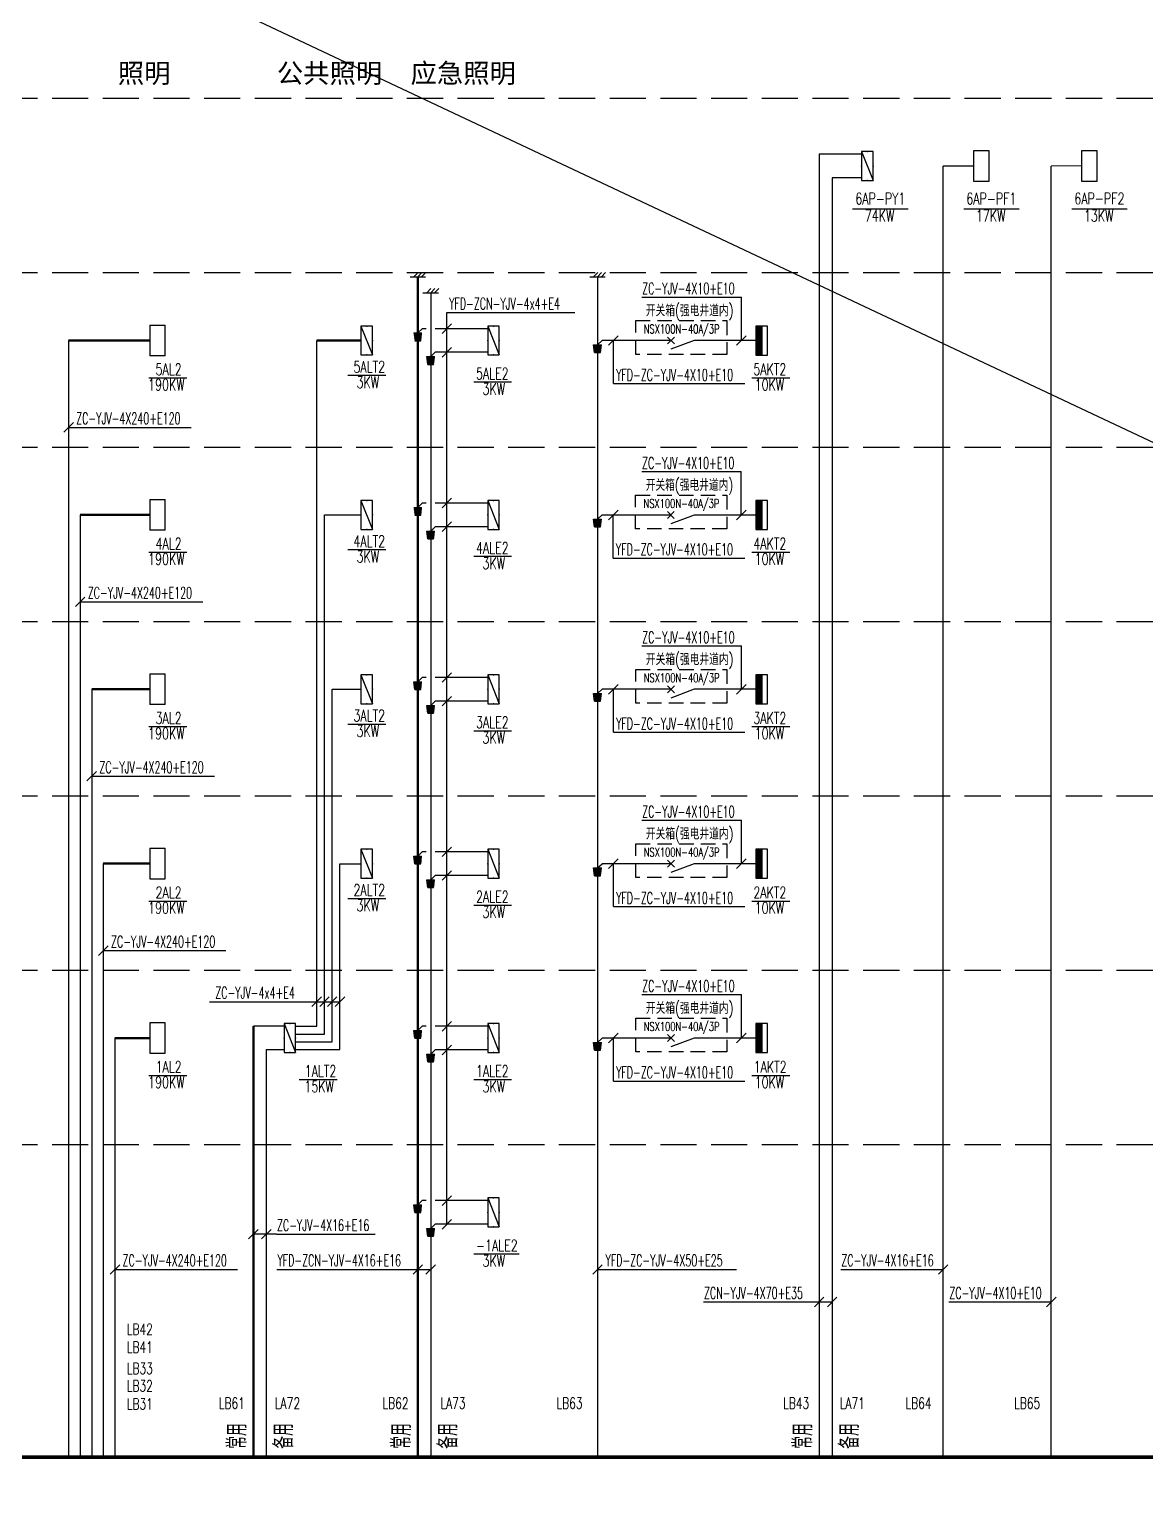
# Model space of a CAD drawing. Extents: x -336391 to 664021, y -458009 to -178412.
# Drawn here: x 122949 to 161482, y -259207 to -208482 of the extents above; entities that cross this region are included whole.
import ezdxf
from ezdxf.enums import TextEntityAlignment as Align

# ---------------------------------------------------------------- set-up
doc = ezdxf.new("R2010")
doc.units = 0
doc.header["$LTSCALE"] = 1000
doc.header["$MEASUREMENT"] = 0
doc.linetypes.add('DASH', pattern=[0.35, 0.25, -0.1])
doc.linetypes.add('DASHED2', pattern=[0.375, 0.25, -0.125])
doc.layers.get('0').update_dxf_attribs({"linetype": 'CONTINUOUS'})
for name, color, linetype in [('EQUIP', 3, 'CONTINUOUS'), ('SIG_TEXT', 7, 'CONTINUOUS'), ('STAIR', 4, 'CONTINUOUS'), ('WIRE-照明', 6, 'CONTINUOUS'), ('电气-文字', 4, 'CONTINUOUS')]:
    doc.layers.add(name, color=color, linetype=linetype)
doc.layers.add('WIRE', color=6, linetype='CONTINUOUS', lineweight=50)
doc.styles.add('_TCH_LABEL', font='COMPLEX', dxfattribs={"bigfont": 'GBCBIG'})
doc.styles.add('HZ', font='tjromans.shx', dxfattribs={"width": 0.75, "bigfont": 'tjhztxt.shx'})
doc.styles.add('HZTXT', font='tj-romans1.shx', dxfattribs={"width": 0.6, "bigfont": 'hztxt.shx'})
doc.styles.get("Standard").update_dxf_attribs({"font": 'simplex.shx', "bigfont": 'hztxt.shx'})
doc.styles.add('STYLE2', font='')
doc.styles.get('STYLE2').set_extended_font_data('SimSun')

# ---------------------------------------------------------------- blocks, each defined once
blk = doc.blocks.new('$equip$00001416')
for p, q in [((0.75, 0.6), (-0.75, 0.6)), ((-0.75, 0), (0.75, 0.6)), ((-0.75, 0.6), (-0.75, 0)), ((-0.75, 0), (0.75, 0)), ((0.75, 0), (0.75, 0.6))]:
    blk.add_line(p, q)
for p in [(-0.75, 0.3), (0, 0.6), (0, 0), (0.75, 0.3)]:
    blk.add_point(p)
at = {"style": '_TCH_LABEL', "flags": 9}
blk.add_attdef('A', (0, 0), '', height=0.00002, dxfattribs=at)
blk = doc.blocks.new('_LINKPT1')
at = {"color": 0}
blk.add_line((0, 0), (0, 0), dxfattribs=at)
blk = doc.blocks.new('1J1E78OP')
for p, q in [((0.775, 0.405), (-0.785, 0.405)), ((-0.785, 0.405), (-0.785, -0.395)), ((0.775, -0.395), (0.775, 0.405)), ((-0.785, -0.395), (0.775, -0.395))]:
    blk.add_line(p, q)
at = {"const_width": 0.04}
blk.add_lwpolyline([(-0.785, 0.405), (-0.785, -0.395), (0.775, -0.395), (0.775, 0.405)], close=True, dxfattribs=at)
at = {"xscale": 0.002, "yscale": 0.002, "zscale": 0.002}
for p in [(-0.785, 0.005), (-0.005, 0.405), (0.775, 0.005), (-0.005, -0.395)]:
    blk.add_blockref('_LINKPT1', p, dxfattribs=at)
at = {"flags": 9}
blk.add_attdef('A', (0, 0), '', height=0.00002, dxfattribs=at)
blk = doc.blocks.new('*X87')
at = {"color": 0}
for p, q in [((-250, 33), (-183, 100)), ((-250, 68), (-218, 100)), ((-247, 0), (-147, 100)), ((-212, 0), (-112, 100)), ((-177, 0), (-77, 100)), ((-141, 0), (-41, 100)), ((-106, 0), (-6, 100)), ((-71, 0), (29, 100)), ((-35, 0), (65, 100)), ((0, 0), (100, 100)), ((35, 0), (135, 100)), ((71, 0), (171, 100)), ((106, 0), (206, 100)), ((141, 0), (241, 100)), ((177, 0), (250, 73)), ((212, 0), (250, 38)), ((247, 0), (250, 3))]:
    blk.add_line(p, q, dxfattribs=at)
blk = doc.blocks.new('_Z1')
at = {"color": 0}
for p, q in [((-0.75, 0.6), (-0.75, 0)), ((0.75, 0.6), (-0.75, 0.6)), ((-0.75, 0.3), (0.75, 0.3)), ((-0.75, 0), (0.75, 0)), ((0.75, 0), (0.75, 0.6))]:
    blk.add_line(p, q, dxfattribs=at)
at = {"color": 0, "const_width": 0.3}
blk.add_lwpolyline([(-0.75, 0.15), (0.75, 0.15)], dxfattribs=at)
at = {"color": 0, "xscale": 0.003, "yscale": 0.003, "zscale": 0.003}
blk.add_blockref('*X87', (0, 0), dxfattribs=at)
at = {"color": 0}
for p in [(-0.75, 0.3), (0, 0.6), (0, 0), (0.75, 0.3)]:
    blk.add_blockref('_LINKPT1', p, dxfattribs=at)
at = {"color": 0, "width": 0.8, "flags": 9}
blk.add_attdef('A', (0, 0), '', height=0.00003, dxfattribs=at)
blk.add_attdef('A', (0, 0), '', height=0.00003, dxfattribs=at)

msp = doc.modelspace()

# ---------------------------------------------------------------- hatches: boundary and pattern name
at = {"layer": 'WIRE-照明'}
h = msp.add_hatch(dxfattribs=at)
h.set_pattern_fill('ANSI31', color=3, scale=133.333333, style=0)
h.set_pattern_definition([(45, (167084.909, -211210.121), (-9.4280904, 9.4280904), [])])
h.paths.add_polyline_path([(136223.9, -218963.2), (136490.5, -218963.2), (136457.2, -219229.9), (136257.2, -219229.9)])
h = msp.add_hatch(dxfattribs=at)
h.set_pattern_fill('ANSI31', color=3, scale=133.333333, style=0)
h.set_pattern_definition([(45, (173289.349, -211618.99), (-9.4280904, 9.4280904), [])])
h.paths.add_polyline_path([(142428.3, -219372.1), (142695, -219372.1), (142661.7, -219638.8), (142461.7, -219638.8)])
h = msp.add_hatch(dxfattribs=at)
h.set_pattern_fill('ANSI31', color=3, scale=133.333333, style=0)
h.set_pattern_definition([(45, (167531.198, -212026.49), (-9.4280904, 9.4280904), [])])
h.paths.add_polyline_path([(136670.2, -219779.6), (136936.8, -219779.6), (136903.5, -220046.3), (136703.5, -220046.3)])
h = msp.add_hatch(dxfattribs=at)
h.set_pattern_fill('ANSI31', color=3, scale=133.333333, style=0)
h.set_pattern_definition([(45, (167084.909, -217231.107), (-9.4280904, 9.4280904), [])])
h.paths.add_polyline_path([(136223.9, -224984.2), (136490.5, -224984.2), (136457.2, -225250.9), (136257.2, -225250.9)])
h = msp.add_hatch(dxfattribs=at)
h.set_pattern_fill('ANSI31', color=3, scale=133.333333, style=0)
h.set_pattern_definition([(45, (173289.349, -217639.977), (-9.4280904, 9.4280904), [])])
h.paths.add_polyline_path([(142428.3, -225393.1), (142695, -225393.1), (142661.7, -225659.8), (142461.7, -225659.8)])
h = msp.add_hatch(dxfattribs=at)
h.set_pattern_fill('ANSI31', color=3, scale=133.333333, style=0)
h.set_pattern_definition([(45, (167531.198, -218047.476), (-9.4280904, 9.4280904), [])])
h.paths.add_polyline_path([(136670.2, -225800.6), (136936.8, -225800.6), (136903.5, -226067.3), (136703.5, -226067.3)])
h = msp.add_hatch(dxfattribs=at)
h.set_pattern_fill('ANSI31', color=3, scale=133.333333, style=0)
h.set_pattern_definition([(45, (167084.909, -223252.094), (-9.4280904, 9.4280904), [])])
h.paths.add_polyline_path([(136223.9, -231005.2), (136490.5, -231005.2), (136457.2, -231271.9), (136257.2, -231271.9)])
h = msp.add_hatch(dxfattribs=at)
h.set_pattern_fill('ANSI31', color=3, scale=133.333333, style=0)
h.set_pattern_definition([(45, (173289.349, -223660.963), (-9.4280904, 9.4280904), [])])
h.paths.add_polyline_path([(142428.3, -231414.1), (142695, -231414.1), (142661.7, -231680.8), (142461.7, -231680.8)])
h = msp.add_hatch(dxfattribs=at)
h.set_pattern_fill('ANSI31', color=3, scale=133.333333, style=0)
h.set_pattern_definition([(45, (167531.198, -224068.463), (-9.4280904, 9.4280904), [])])
h.paths.add_polyline_path([(136670.2, -231821.6), (136936.8, -231821.6), (136903.5, -232088.3), (136703.5, -232088.3)])
h = msp.add_hatch(dxfattribs=at)
h.set_pattern_fill('ANSI31', color=3, scale=133.333333, style=0)
h.set_pattern_definition([(45, (167084.909, -229273.08), (-9.4280904, 9.4280904), [])])
h.paths.add_polyline_path([(136223.9, -237026.2), (136490.5, -237026.2), (136457.2, -237292.9), (136257.2, -237292.9)])
h = msp.add_hatch(dxfattribs=at)
h.set_pattern_fill('ANSI31', color=3, scale=133.333333, style=0)
h.set_pattern_definition([(45, (167531.198, -230089.449), (-9.4280904, 9.4280904), [])])
h.paths.add_polyline_path([(136670.2, -237842.6), (136936.8, -237842.6), (136903.5, -238109.2), (136703.5, -238109.2)])
h = msp.add_hatch(dxfattribs=at)
h.set_pattern_fill('ANSI31', color=3, scale=133.333333, style=0)
h.set_pattern_definition([(45, (173289.349, -229681.95), (-9.4280904, 9.4280904), [])])
h.paths.add_polyline_path([(142428.3, -237435.1), (142695, -237435.1), (142661.7, -237701.7), (142461.7, -237701.7)])
h = msp.add_hatch(dxfattribs=at)
h.set_pattern_fill('ANSI31', color=3, scale=133.333333, style=0)
h.set_pattern_definition([(45, (167084.909, -235294.066), (-9.4280904, 9.4280904), [])])
h.paths.add_polyline_path([(136223.9, -243047.2), (136490.5, -243047.2), (136457.2, -243313.9), (136257.2, -243313.9)])
h = msp.add_hatch(dxfattribs=at)
h.set_pattern_fill('ANSI31', color=3, scale=133.333333, style=0)
h.set_pattern_definition([(45, (173289.349, -235702.936), (-9.4280904, 9.4280904), [])])
h.paths.add_polyline_path([(142428.3, -243456.1), (142695, -243456.1), (142661.7, -243722.7), (142461.7, -243722.7)])
h = msp.add_hatch(dxfattribs=at)
h.set_pattern_fill('ANSI31', color=3, scale=133.333333, style=0)
h.set_pattern_definition([(45, (167531.198, -236110.435), (-9.4280904, 9.4280904), [])])
h.paths.add_polyline_path([(136670.2, -243863.6), (136936.8, -243863.6), (136903.5, -244130.2), (136703.5, -244130.2)])
h = msp.add_hatch(dxfattribs=at)
h.set_pattern_fill('ANSI31', color=3, scale=133.333333, style=0)
h.set_pattern_definition([(45, (167084.909, -241315.052), (-9.4280904, 9.4280904), [])])
h.paths.add_polyline_path([(136223.9, -249068.2), (136490.5, -249068.2), (136457.2, -249334.8), (136257.2, -249334.8)])
h = msp.add_hatch(dxfattribs=at)
h.set_pattern_fill('ANSI31', color=3, scale=133.333333, style=0)
h.set_pattern_definition([(45, (167531.198, -242131.421), (-9.4280904, 9.4280904), [])])
h.paths.add_polyline_path([(136670.2, -249884.5), (136936.8, -249884.5), (136903.5, -250151.2), (136703.5, -250151.2)])

# ---------------------------------------------------------------- linework, layer by layer
at = {"layer": 'EQUIP'}
for p, q in [((67594.2, -178411.7), (328492.8, -301233.1)), ((145218.3, -219104.1), (144978.3, -219344.1)), ((144978.3, -219104.1), (145218.3, -219344.1)), ((145898.3, -219224.1), (145092.7, -219527.6)), ((145212.7, -225130.4), (144972.7, -225370.4)), ((144972.7, -225130.4), (145212.7, -225370.4)), ((145892.7, -225250.4), (145087.1, -225553.8)), ((145218.3, -231146.1), (144978.3, -231386.1)), ((144978.3, -231146.1), (145218.3, -231386.1)), ((145898.3, -231266.1), (145092.7, -231569.5)), ((145218.3, -237167.1), (144978.3, -237407.1)), ((144978.3, -237167.1), (145218.3, -237407.1)), ((145898.3, -237287.1), (145092.7, -237590.5)), ((145218.3, -243188.1), (144978.3, -243428.1)), ((144978.3, -243188.1), (145218.3, -243428.1)), ((145898.3, -243308.1), (145092.7, -243611.5))]:
    msp.add_line(p, q, dxfattribs=at)
at = {"layer": 'SIG_TEXT'}
for p, q in [((151367.8, -214680.1), (153284.3, -214680.1)), ((155202.2, -214680.1), (157118.7, -214680.1)), ((158931.7, -214677.7), (160848.2, -214677.7)), ((144091, -217724.5), (147528.8, -217724.5)), ((147528.8, -219224.1), (147528.8, -217724.5)), ((137359.1, -249736.6), (137359.1, -218259.2)), ((137359.1, -218259.2), (141777.3, -218259.2)), ((137194.2, -218980.3), (137524.1, -218650.3)), ((142945, -219389.1), (143275, -219059.1)), ((147363.8, -219389.1), (147693.8, -219059.1)), ((137194.2, -219796.6), (137524.1, -219466.6)), ((143110, -220706.9), (143110, -219224.1)), ((127075, -220512.9), (128380.6, -220512.9)), ((133945.9, -220423.3), (135251.4, -220423.3)), ((138291.6, -220653.6), (139597.1, -220653.6)), ((147891.9, -220512.9), (149197.4, -220512.9)), ((143110, -220706.9), (147650.2, -220706.9)), ((124136.6, -222389.6), (124466.6, -222059.6)), ((124301.6, -222224.6), (128535.2, -222224.6)), ((144085.5, -223750.7), (147523.2, -223750.7)), ((147523.2, -225250.4), (147523.2, -223750.7)), ((137194.2, -225001.2), (137524.1, -224671.3)), ((142939.5, -225415.4), (143269.4, -225085.4)), ((147358.2, -225415.4), (147688.2, -225085.4)), ((137194.2, -225817.6), (137524.1, -225487.6)), ((143104.4, -226733.2), (143104.4, -225250.4)), ((127075, -226533.8), (128380.6, -226533.8)), ((133945.9, -226444.3), (135251.4, -226444.3)), ((138291.6, -226674.6), (139597.1, -226674.6)), ((143104.4, -226733.2), (147644.7, -226733.2)), ((147891.9, -226533.9), (149197.4, -226533.9)), ((124536.6, -228410.6), (124866.6, -228080.6)), ((124701.6, -228245.6), (128935.2, -228245.6)), ((144091, -229766.5), (147528.8, -229766.5)), ((147528.8, -231266.1), (147528.8, -229766.5)), ((137194.2, -231022.2), (137524.1, -230692.2)), ((142945, -231431.1), (143275, -231101.1)), ((143110, -232748.9), (143110, -231266.1)), ((147363.8, -231431.1), (147693.8, -231101.1)), ((137194.2, -231838.6), (137524.1, -231508.6)), ((127075, -232554.8), (128380.6, -232554.8)), ((133945.9, -232465.3), (135251.4, -232465.3)), ((138291.6, -232695.6), (139597.1, -232695.6)), ((143110, -232748.9), (147650.2, -232748.9)), ((147891.9, -232554.9), (149197.4, -232554.9)), ((124936.6, -234431.6), (125266.6, -234101.6)), ((125101.6, -234266.6), (129335.2, -234266.6)), ((144091, -235787.4), (147528.8, -235787.4)), ((147528.8, -237287.1), (147528.8, -235787.4)), ((137194.2, -237043.2), (137524.1, -236713.2)), ((142945, -237452.1), (143275, -237122.1)), ((143110, -238769.9), (143110, -237287.1)), ((147363.8, -237452.1), (147693.8, -237122.1)), ((137194.2, -237859.6), (137524.1, -237529.6)), ((127075, -238575.8), (128380.6, -238575.8)), ((133945.9, -238486.2), (135251.4, -238486.2)), ((138291.6, -238716.5), (139597.1, -238716.5)), ((143110, -238769.9), (147650.2, -238769.9)), ((147891.9, -238575.8), (149197.4, -238575.8)), ((125336.6, -240452.6), (125666.6, -240122.6)), ((125501.6, -240287.6), (129735.2, -240287.6)), ((132703.3, -242218.8), (133033.3, -241888.8)), ((132970, -242218.8), (133300, -241888.8)), ((133236.7, -242218.8), (133566.6, -241888.8)), ((133503.3, -242218.8), (133833.3, -241888.8)), ((144091, -241808.4), (147528.8, -241808.4)), ((147528.8, -243308.1), (147528.8, -241808.4)), ((129171.3, -242053.8), (132920.3, -242053.8)), ((132920.3, -242053.8), (133668.3, -242053.8)), ((137194.2, -243064.2), (137524.1, -242734.2)), ((142945, -243473.1), (143275, -243143.1)), ((143110, -244790.9), (143110, -243308.1)), ((147363.8, -243473.1), (147693.8, -243143.1)), ((137194.2, -243880.6), (137524.1, -243550.6)), ((127075, -244596.8), (128380.6, -244596.8)), ((132263.5, -244737.5), (133569, -244737.5)), ((138291.6, -244737.5), (139597.1, -244737.5)), ((143110, -244790.9), (147650.2, -244790.9)), ((147891.9, -244596.8), (149197.4, -244596.8)), ((137194.2, -249085.2), (137524.1, -248755.2)), ((130517.1, -250243.6), (130847.1, -249913.7)), ((130963.4, -250243.6), (131293.4, -249913.7)), ((137194.2, -249901.6), (137524.1, -249571.6)), ((131480.8, -250078.6), (130682.1, -250078.6)), ((131480.8, -250078.6), (134885.1, -250078.6)), ((138291.6, -250758.5), (139851.8, -250758.5)), ((125736.6, -251460.8), (126066.6, -251130.8)), ((125901.6, -251295.8), (130128.1, -251295.8)), ((131495.8, -251295.8), (136003.1, -251295.8)), ((136003.1, -251295.8), (136803.5, -251295.8)), ((136192.2, -251460.8), (136522.2, -251130.8)), ((136638.5, -251460.8), (136968.5, -251130.8)), ((142396.7, -251460.7), (142726.6, -251130.8)), ((142561.7, -251295.8), (147364.2, -251295.8)), ((150960.8, -251295.8), (154494.3, -251295.8)), ((154329.4, -251460.8), (154659.3, -251130.8)), ((146220, -252418.1), (150123.6, -252418.1)), ((150048.7, -252583.1), (150378.7, -252253.2)), ((150123.6, -252418.1), (150660, -252418.1)), ((150495, -252583.1), (150825, -252253.2)), ((154690.3, -252418.2), (158223.9, -252418.2)), ((158058.9, -252583.2), (158388.9, -252253.2))]:
    msp.add_line(p, q, dxfattribs=at)
at = {"layer": 'SIG_TEXT', "linetype": 'DASHED2', "ltscale": 2}
for points in [[(143880.8, -218534.5), (147025.5, -218534.5), (147025.5, -219702.5), (143880.8, -219702.5)], [(143875.3, -224560.7), (147020, -224560.7), (147020, -225728.7), (143875.3, -225728.7)], [(143880.8, -230576.4), (147025.5, -230576.4), (147025.5, -231744.5), (143880.8, -231744.5)], [(143880.8, -236597.4), (147025.5, -236597.4), (147025.5, -237765.5), (143880.8, -237765.5)], [(143880.8, -242618.4), (147025.5, -242618.4), (147025.5, -243786.4), (143880.8, -243786.4)]]:
    msp.add_lwpolyline(points, close=True, dxfattribs=at)
at = {"layer": 'STAIR', "linetype": 'DASH', "ltscale": 5}
for p, q in [((71230.9, -210858.6), (343902.3, -210858.6)), ((71230.9, -210858.6), (343902.3, -210858.6)), ((71230.9, -216879.6), (343902.3, -216879.6)), ((71230.9, -216879.6), (343902.3, -216879.6)), ((71230.9, -222900.6), (343902.3, -222900.6)), ((71230.9, -222900.6), (343902.3, -222900.6)), ((71230.9, -228921.6), (343902.3, -228921.6)), ((71230.9, -234942.6), (343902.3, -234942.6)), ((71230.9, -240963.6), (343902.3, -240963.6)), ((71230.9, -246984.6), (343902.3, -246984.6))]:
    msp.add_line(p, q, dxfattribs=at)
at = {"layer": 'WIRE'}
for p, q in [((136357.2, -217021), (136357.2, -257775.5)), ((127108.3, -219221), (124301.6, -219221)), ((134394.7, -219223.4), (132868.3, -219223.4)), ((127108.3, -225242), (124701.6, -225242)), ((127108.3, -231263), (125101.6, -231263)), ((127108.3, -237284), (125501.6, -237284)), ((130682.1, -242899.2), (130682.1, -257775.5)), ((127108.3, -243305), (125901.6, -243305))]:
    msp.add_line(p, q, dxfattribs=at)
at = {"layer": 'WIRE-照明'}
for p, q in [((151672.3, -212794.3), (150213.7, -212794.3)), ((150213.7, -212794.3), (150213.7, -257775.5)), ((155544.3, -213200.1), (154494.3, -213203.1)), ((154494.3, -257775.5), (154494.3, -213203.1)), ((159273.8, -213197.7), (158223.9, -213200.8)), ((158223.9, -257773.1), (158223.9, -213200.8)), ((151672.3, -213610.7), (150660, -213610.7)), ((150660, -213610.7), (150660, -257775.5)), ((136090.5, -217021), (136623.9, -217021)), ((136223.9, -217021), (136365.3, -216879.6)), ((136357.2, -217021), (136498.6, -216879.6)), ((136490.5, -217021), (136632, -216879.6)), ((142295, -217021.7), (142828.3, -217021.7)), ((142428.3, -217021.7), (142569.7, -216880.3)), ((142561.7, -217021.7), (142703.1, -216880.3)), ((142561.7, -217021.7), (142561.7, -257775.5)), ((142695, -217021.7), (142836.4, -216880.3)), ((136536.8, -217573.8), (137070.2, -217573.8)), ((136670.2, -217573.8), (136811.6, -217432.4)), ((136803.5, -217573.8), (136944.9, -217432.4)), ((136803.5, -217573.8), (136803.5, -257775.5)), ((136936.8, -217573.8), (137078.3, -217432.4)), ((136357.2, -218963.2), (136514, -218815.3)), ((136651.2, -218815.3), (136514, -218815.3)), ((138769.8, -218815.3), (136957.3, -218815.3)), ((124301.6, -219221), (124301.6, -257775.5)), ((132868.3, -242900.6), (132868.3, -219223.4)), ((136803.5, -219779.6), (136960.2, -219631.6)), ((138769.8, -219631.6), (136960.2, -219631.6)), ((142561.7, -219372.1), (142718.4, -219224.1)), ((145098.3, -219224.1), (142718.4, -219224.1)), ((148031.9, -219224.1), (145898.3, -219224.1)), ((136357.2, -224984.2), (136514, -224836.3)), ((136651.2, -224836.3), (136514, -224836.3)), ((138769.8, -224836.3), (136957.3, -224836.3)), ((124701.6, -225242), (124701.6, -257775.5)), ((133135, -225244.4), (134394.7, -225244.4)), ((133135, -243167.3), (133135, -225244.4)), ((136803.5, -225800.6), (136960.2, -225652.6)), ((138769.8, -225652.6), (136960.2, -225652.6)), ((142561.7, -225393.1), (142718.4, -225245.1)), ((145092.7, -225250.4), (142712.8, -225250.4)), ((148026.4, -225250.4), (145892.7, -225250.4)), ((125101.6, -231263), (125101.6, -257775.5)), ((133401.7, -231265.4), (134394.7, -231265.4)), ((133401.7, -243434), (133401.7, -231265.4)), ((136357.2, -231005.2), (136514, -230857.2)), ((136651.2, -230857.2), (136514, -230857.2)), ((138769.8, -230857.2), (136957.3, -230857.2)), ((142561.7, -231414.1), (142718.4, -231266.1)), ((145098.3, -231266.1), (142718.4, -231266.1)), ((148031.9, -231266.1), (145898.3, -231266.1)), ((136803.5, -231821.6), (136960.2, -231673.6)), ((138769.8, -231673.6), (136960.2, -231673.6)), ((136357.2, -237026.2), (136514, -236878.2)), ((136651.2, -236878.2), (136514, -236878.2)), ((138769.8, -236878.2), (136957.3, -236878.2)), ((125501.6, -237284), (125501.6, -257775.5)), ((133668.3, -237286.4), (134394.7, -237286.4)), ((133668.3, -243700.6), (133668.3, -237286.4)), ((142561.7, -237435.1), (142718.4, -237287.1)), ((145098.3, -237287.1), (142718.4, -237287.1)), ((148031.9, -237287.1), (145898.3, -237287.1)), ((136803.5, -237842.6), (136960.2, -237694.6)), ((138769.8, -237694.6), (136960.2, -237694.6)), ((131740.8, -242899.2), (130682.1, -242899.2)), ((132140.8, -242900.6), (132868.3, -242900.6)), ((136357.2, -243047.2), (136514, -242899.2)), ((136651.2, -242899.2), (136514, -242899.2)), ((138769.8, -242899.2), (136957.3, -242899.2)), ((125901.6, -243305), (125901.6, -257775.5)), ((132140.8, -243167.3), (133135, -243167.3)), ((132140.8, -243434), (133401.7, -243434)), ((142561.7, -243456.1), (142718.4, -243308.1)), ((145098.3, -243308.1), (142718.4, -243308.1)), ((148031.9, -243308.1), (145898.3, -243308.1)), ((131128.4, -243715.6), (131128.4, -257775.5)), ((131740.8, -243715.6), (131128.4, -243715.6)), ((132140.8, -243700.6), (133668.3, -243700.6)), ((136803.5, -243863.6), (136960.2, -243715.6)), ((138769.8, -243715.6), (136960.2, -243715.6)), ((136357.2, -249068.2), (136514, -248920.2)), ((136651.2, -248920.2), (136514, -248920.2)), ((138769.8, -248920.2), (136957.3, -248920.2)), ((136803.5, -249884.5), (136960.2, -249736.6)), ((138769.8, -249736.6), (136960.2, -249736.6))]:
    msp.add_line(p, q, dxfattribs=at)
at = {"layer": 'WIRE-照明', "color": 3}
for p, q in [((136223.9, -218963.2), (136490.5, -218963.2)), ((136457.2, -219229.9), (136490.5, -218963.2)), ((136257.2, -219229.9), (136457.2, -219229.9)), ((142428.3, -219372.1), (142695, -219372.1)), ((142461.7, -219638.8), (142428.3, -219372.1)), ((142428.3, -219372.1), (142695, -219372.1)), ((142461.7, -219638.8), (142661.7, -219638.8)), ((142661.7, -219638.8), (142695, -219372.1)), ((136670.2, -219779.6), (136936.8, -219779.6)), ((136703.5, -220046.3), (136670.2, -219779.6)), ((136670.2, -219779.6), (136936.8, -219779.6)), ((136703.5, -220046.3), (136903.5, -220046.3)), ((136903.5, -220046.3), (136936.8, -219779.6)), ((136223.9, -224984.2), (136490.5, -224984.2)), ((136457.2, -225250.9), (136490.5, -224984.2)), ((136257.2, -225250.9), (136457.2, -225250.9)), ((142428.3, -225393.1), (142695, -225393.1)), ((142461.7, -225659.8), (142428.3, -225393.1)), ((142428.3, -225393.1), (142695, -225393.1)), ((142461.7, -225659.8), (142661.7, -225659.8)), ((142661.7, -225659.8), (142695, -225393.1)), ((136670.2, -225800.6), (136936.8, -225800.6)), ((136703.5, -226067.3), (136670.2, -225800.6)), ((136670.2, -225800.6), (136936.8, -225800.6)), ((136703.5, -226067.3), (136903.5, -226067.3)), ((136903.5, -226067.3), (136936.8, -225800.6)), ((136223.9, -231005.2), (136490.5, -231005.2)), ((136257.2, -231271.9), (136223.9, -231005.2)), ((136257.2, -231271.9), (136457.2, -231271.9)), ((136457.2, -231271.9), (136490.5, -231005.2)), ((142428.3, -231414.1), (142695, -231414.1)), ((142461.7, -231680.8), (142428.3, -231414.1)), ((142428.3, -231414.1), (142695, -231414.1)), ((142461.7, -231680.8), (142661.7, -231680.8)), ((142661.7, -231680.8), (142695, -231414.1)), ((136670.2, -231821.6), (136936.8, -231821.6)), ((136703.5, -232088.3), (136670.2, -231821.6)), ((136670.2, -231821.6), (136936.8, -231821.6)), ((136703.5, -232088.3), (136903.5, -232088.3)), ((136903.5, -232088.3), (136936.8, -231821.6)), ((136257.2, -237292.9), (136223.9, -237026.2)), ((136223.9, -237026.2), (136490.5, -237026.2)), ((136257.2, -237292.9), (136457.2, -237292.9)), ((136457.2, -237292.9), (136490.5, -237026.2)), ((136670.2, -237842.6), (136936.8, -237842.6)), ((136703.5, -238109.2), (136670.2, -237842.6)), ((136670.2, -237842.6), (136936.8, -237842.6)), ((136903.5, -238109.2), (136936.8, -237842.6)), ((142428.3, -237435.1), (142695, -237435.1)), ((142461.7, -237701.7), (142428.3, -237435.1)), ((142428.3, -237435.1), (142695, -237435.1)), ((142461.7, -237701.7), (142661.7, -237701.7)), ((142661.7, -237701.7), (142695, -237435.1)), ((136703.5, -238109.2), (136903.5, -238109.2)), ((136223.9, -243047.2), (136490.5, -243047.2)), ((136257.2, -243313.9), (136223.9, -243047.2)), ((136257.2, -243313.9), (136457.2, -243313.9)), ((136457.2, -243313.9), (136490.5, -243047.2)), ((142428.3, -243456.1), (142695, -243456.1)), ((142461.7, -243722.7), (142428.3, -243456.1)), ((142428.3, -243456.1), (142695, -243456.1)), ((142661.7, -243722.7), (142695, -243456.1)), ((136670.2, -243863.6), (136936.8, -243863.6)), ((136703.5, -244130.2), (136670.2, -243863.6)), ((136670.2, -243863.6), (136936.8, -243863.6)), ((136903.5, -244130.2), (136936.8, -243863.6)), ((142461.7, -243722.7), (142661.7, -243722.7)), ((136703.5, -244130.2), (136903.5, -244130.2)), ((136223.9, -249068.2), (136490.5, -249068.2)), ((136257.2, -249334.8), (136223.9, -249068.2)), ((136257.2, -249334.8), (136457.2, -249334.8)), ((136457.2, -249334.8), (136490.5, -249068.2)), ((136670.2, -249884.5), (136936.8, -249884.5)), ((136703.5, -250151.2), (136670.2, -249884.5)), ((136670.2, -249884.5), (136936.8, -249884.5)), ((136903.5, -250151.2), (136936.8, -249884.5)), ((136703.5, -250151.2), (136903.5, -250151.2))]:
    msp.add_line(p, q, dxfattribs=at)
at = {"layer": 'WIRE-照明', "const_width": 133.3}
msp.add_lwpolyline([(74971.3, -257775.5), (340011.6, -257775.5)], dxfattribs=at)

# ---------------------------------------------------------------- block references
at = {"layer": 'EQUIP', "xscale": 666.6666666665988, "yscale": 666.6666666665988, "rotation": 270}
for name, p, zscale in [('$equip$00001416', (151672.3, -213202.5), 666.6666666666667), ('1J1E78OP', (155807.9, -213203.1), 666.6666666665988), ('1J1E78OP', (159537.4, -213200.8), 666.6666666665988), ('_Z1', (148031.9, -219224.1), 666.6666666665988), ('1J1E78OP', (127371.9, -219224.1), 666.6666666665988), ('$equip$00001416', (134394.7, -219223.4), 666.6666666665988), ('$equip$00001416', (138769.8, -219223.4), 666.6666666666667), ('1J1E78OP', (127371.9, -225245.1), 666.6666666665988), ('_Z1', (148031.9, -225245.1), 666.6666666665988), ('$equip$00001416', (134394.7, -225244.4), 666.6666666665988), ('$equip$00001416', (138769.8, -225244.4), 666.6666666666667), ('1J1E78OP', (127371.9, -231266.1), 666.6666666665988), ('$equip$00001416', (134394.7, -231265.4), 666.6666666665988), ('$equip$00001416', (138769.8, -231265.4), 666.6666666666667), ('_Z1', (148031.9, -231266.1), 666.6666666665988), ('1J1E78OP', (127371.9, -237287.1), 666.6666666665988), ('$equip$00001416', (134394.7, -237286.4), 666.6666666665988), ('$equip$00001416', (138769.8, -237286.4), 666.6666666666667), ('_Z1', (148031.9, -237287.1), 666.6666666665988), ('1J1E78OP', (127371.9, -243308.1), 666.6666666665988), ('$equip$00001416', (131740.8, -243307.4), 666.6666666666667), ('$equip$00001416', (138769.8, -243307.4), 666.6666666666667), ('_Z1', (148031.9, -243308.1), 666.6666666665988), ('$equip$00001416', (138769.8, -249328.4), 666.6666666666667)]:
    msp.add_blockref(name, p, dxfattribs=dict(at, zscale=zscale))

# ---------------------------------------------------------------- texts
at = {"layer": 'SIG_TEXT', "color": 7, "style": 'STYLE2'}
for s, p in [('照明', (126002.6, -210327.4)), ('公共照明 ', (131492.6, -210327.4)), ('应急照明 ', (136108.9, -210327.4))]:
    msp.add_text(s, height=666.67, dxfattribs=at).set_placement(p)
at = {"layer": 'SIG_TEXT'}
for s, style, width, p in [('6AP-PY1', 'HZ', 0.7, (151459.4, -214523.4)), ('6AP-PF1', 'HZ', 0.7, (155293.7, -214523.4)), ('6AP-PF2', 'HZ', 0.7, (159023.3, -214521)), ('ZC-YJV-4X10+E10', 'HZ', 0.6, (144103.8, -217627.9)), ('YFD-ZCN-YJV-4x4+E4', 'HZ', 0.6, (137438.1, -218148.2)), ('开关箱(强电井道内)', 'HZTXT', 0.7, (144229.9, -218389.2, -4074.5)), ('5AL2', 'HZ', 0.7, (127305.7, -220417.5)), ('5ALT2', 'HZ', 0.7, (134136.5, -220333.9)), ('5AKT2', 'HZ', 0.7, (147940.1, -220417.5)), ('5ALE2', 'HZ', 0.7, (138367.1, -220564.2)), ('YFD-ZC-YJV-4X10+E10', 'HZ', 0.6, (143201.1, -220610.4)), ('ZC-YJV-4X240+E120', 'HZ', 0.6, (124566, -222113.6)), ('ZC-YJV-4X10+E10', 'HZ', 0.6, (144098.3, -223654.2)), ('开关箱(强电井道内)', 'HZTXT', 0.7, (144224.4, -224415.5, -4074.5)), ('4AL2', 'HZ', 0.7, (127305.7, -226438.5)), ('4ALT2', 'HZ', 0.7, (134136.5, -226354.9)), ('4ALE2', 'HZ', 0.7, (138367.1, -226585.2)), ('4AKT2', 'HZ', 0.7, (147940.1, -226438.5)), ('YFD-ZC-YJV-4X10+E10', 'HZ', 0.6, (143195.5, -226636.6)), ('ZC-YJV-4X240+E120', 'HZ', 0.6, (124966, -228134.6)), ('ZC-YJV-4X10+E10', 'HZ', 0.6, (144103.8, -229669.9)), ('开关箱(强电井道内)', 'HZTXT', 0.7, (144229.9, -230431.2, -4074.5)), ('3AL2', 'HZ', 0.7, (127305.7, -232459.4)), ('3ALT2', 'HZ', 0.7, (134136.5, -232375.9)), ('3ALE2', 'HZ', 0.7, (138367.1, -232606.2)), ('YFD-ZC-YJV-4X10+E10', 'HZ', 0.6, (143201.1, -232652.4)), ('3AKT2', 'HZ', 0.7, (147940.1, -232459.5)), ('ZC-YJV-4X240+E120', 'HZ', 0.6, (125366, -234155.6)), ('ZC-YJV-4X10+E10', 'HZ', 0.6, (144103.8, -235690.9)), ('开关箱(强电井道内)', 'HZTXT', 0.7, (144229.9, -236452.2, -4074.5)), ('2AL2', 'HZ', 0.7, (127305.7, -238480.4)), ('2ALT2', 'HZ', 0.7, (134136.5, -238396.9)), ('2ALE2', 'HZ', 0.7, (138367.1, -238627.2)), ('YFD-ZC-YJV-4X10+E10', 'HZ', 0.6, (143201.1, -238673.3)), ('2AKT2', 'HZ', 0.7, (147940.1, -238480.5)), ('ZC-YJV-4X240+E120', 'HZ', 0.6, (125766, -240176.6)), ('ZC-YJV-4X10+E10', 'HZ', 0.6, (144103.8, -241711.9)), ('ZC-YJV-4x4+E4', 'HZ', 0.6, (129366.5, -241942.8)), ('开关箱(强电井道内)', 'HZTXT', 0.7, (144229.9, -242473.2, -4074.5)), ('1AL2', 'HZ', 0.7, (127305.7, -244501.4)), ('1ALT2', 'HZ', 0.7, (132454.1, -244648.2)), ('1ALE2', 'HZ', 0.7, (138367.1, -244648.2)), ('YFD-ZC-YJV-4X10+E10', 'HZ', 0.6, (143201.1, -244694.3)), ('1AKT2', 'HZ', 0.7, (147950.3, -244501.4)), ('ZC-YJV-4X16+E16', 'HZ', 0.6, (131496, -249967.6)), ('-1ALE2', 'HZ', 0.7, (138367.1, -250669.2)), ('ZC-YJV-4X240+E120', 'HZ', 0.6, (126166, -251184.8)), ('YFD-ZCN-YJV-4X16+E16', 'HZ', 0.6, (131511.5, -251184.8)), ('YFD-ZC-YJV-4X50+E25', 'HZ', 0.6, (142836.1, -251184.8)), ('ZC-YJV-4X16+E16', 'HZ', 0.6, (150976.5, -251184.8)), ('ZCN-YJV-4X70+E35', 'HZ', 0.6, (146235.3, -252307.1)), ('ZC-YJV-4X10+E10', 'HZ', 0.6, (154706, -252307.2))]:
    msp.add_text(s, height=400, dxfattribs=dict(at, style=style, width=width)).set_placement(p)
at = {"layer": 'SIG_TEXT', "style": 'HZ', "width": 0.7}
for s, p in [('74KW', (152299.2, -214915.3)), ('17KW', (156133.6, -214915.3)), ('13KW', (159863.1, -214912.9)), ('190KW', (127679.4, -220748.1)), ('3KW', (134633.8, -220663.8)), ('10KW', (148496.2, -220748.1)), ('3KW', (138979.6, -220894.1)), ('190KW', (127679.4, -226769.1)), ('3KW', (134633.8, -226684.8)), ('3KW', (138979.6, -226915.1)), ('10KW', (148496.2, -226769.1)), ('190KW', (127679.4, -232790.1)), ('3KW', (134633.8, -232705.8)), ('3KW', (138979.6, -232936.1)), ('10KW', (148496.2, -232790.1)), ('190KW', (127679.4, -238811.1)), ('3KW', (134633.8, -238726.8)), ('3KW', (138979.6, -238957.1)), ('10KW', (148496.2, -238811.1)), ('190KW', (127679.4, -244832.1)), ('15KW', (132951.4, -244978.1)), ('3KW', (138979.6, -244978.1)), ('10KW', (148496.2, -244832.1)), ('3KW', (138979.6, -250999.1))]:
    msp.add_text(s, height=400, dxfattribs=at).set_placement(p, align=Align.MIDDLE)
for p in [(145464.1, -218976.6), (145458.5, -225002.9), (145464.1, -231018.6), (145464.1, -237039.6), (145464.1, -243060.6)]:
    msp.add_text('NSX100N-40A/3P', height=300, dxfattribs=at).set_placement(p, align=Align.CENTER)
for s, p in [('常用', (130449.4, -257489)), ('备用', (132056.3, -257489)), ('常用', (136124.5, -257489)), ('备用', (137731.4, -257489)), ('常用', (149981, -257489)), ('备用', (151587.9, -257489))]:
    msp.add_text(s, height=666.67, rotation=90, dxfattribs=at).set_placement(p)
at = {"layer": '电气-文字', "style": 'HZ', "width": 0.7}
for s, p in [('LB42', (126307.9, -253555)), ('LB41', (126307.9, -254169.4)), ('LB33', (126307.9, -254906.8)), ('LB32', (126307.9, -255507.6)), ('LB31', (126307.9, -256130.6)), ('LB61', (129493.9, -256103.7)), ('LA72', (131427.4, -256103.7)), ('LB62', (135139.9, -256103.7)), ('LA73', (137139.7, -256103.7)), ('LB63', (141147.1, -256103.7)), ('LB43', (148964.5, -256103.7)), ('LA71', (150923.7, -256103.7)), ('LB64', (153196.7, -256103.7)), ('LB65', (156945.1, -256103.7))]:
    msp.add_text(s, height=384, dxfattribs=at).set_placement(p)

doc.saveas('drawing.dxf')
